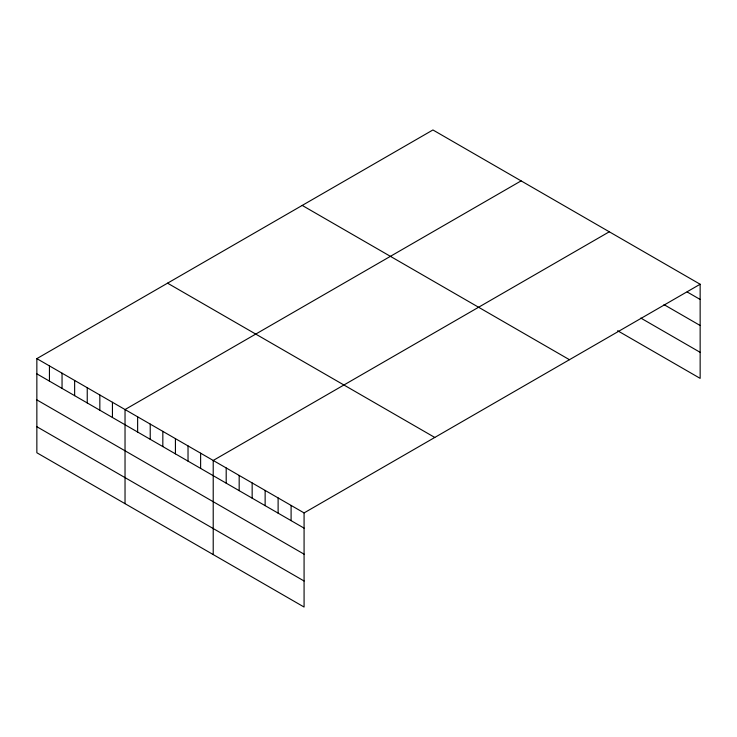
<?xml version="1.0" encoding="UTF-8"?>
<svg xmlns="http://www.w3.org/2000/svg" width="737" height="737" viewBox="0 0 737 737"><rect width="100%" height="100%" fill="white"/><g stroke="black" fill="none" stroke-linecap="round" stroke-linejoin="round"><path stroke-width="1.11" d="M700.15 284.242L304.077 512.915L304.077 607.039L36.85 452.758L36.85 358.633L432.923 129.961L700.15 284.242L700.15 378.367L617.634 330.729M521.105 180.878L125.032 409.551L125.032 503.666M609.296 231.786L213.214 460.459L213.214 554.583M687.17 291.963L700.15 299.462M663.991 304.621L700.15 325.496M640.812 318.071L700.15 352.323M302.216 205.42L569.443 359.702M167.557 283.174L434.784 437.456M36.85 358.633L304.077 512.915M36.85 373.852L304.077 528.134M36.85 399.887L304.077 554.169M36.85 426.714L304.077 580.996M291.097 505.425L291.097 520.635M278.116 497.926L278.116 513.145M265.136 490.437L265.136 505.646M252.155 482.938L252.155 498.157M239.175 475.448L239.175 490.658M226.195 467.958L226.195 483.168M200.621 453.191L200.621 468.4M188.027 445.913L188.027 461.132M175.424 438.644L175.424 453.854M162.831 431.366L162.831 446.585M150.228 424.097L150.228 439.307M137.635 416.82L137.635 432.039M112.439 402.273L112.439 417.492M99.836 395.004L99.836 410.214M87.242 387.726L87.242 402.946M74.64 380.458L74.64 395.668M62.046 373.18L62.046 388.399M49.443 365.911L49.443 381.121"/></g></svg>
